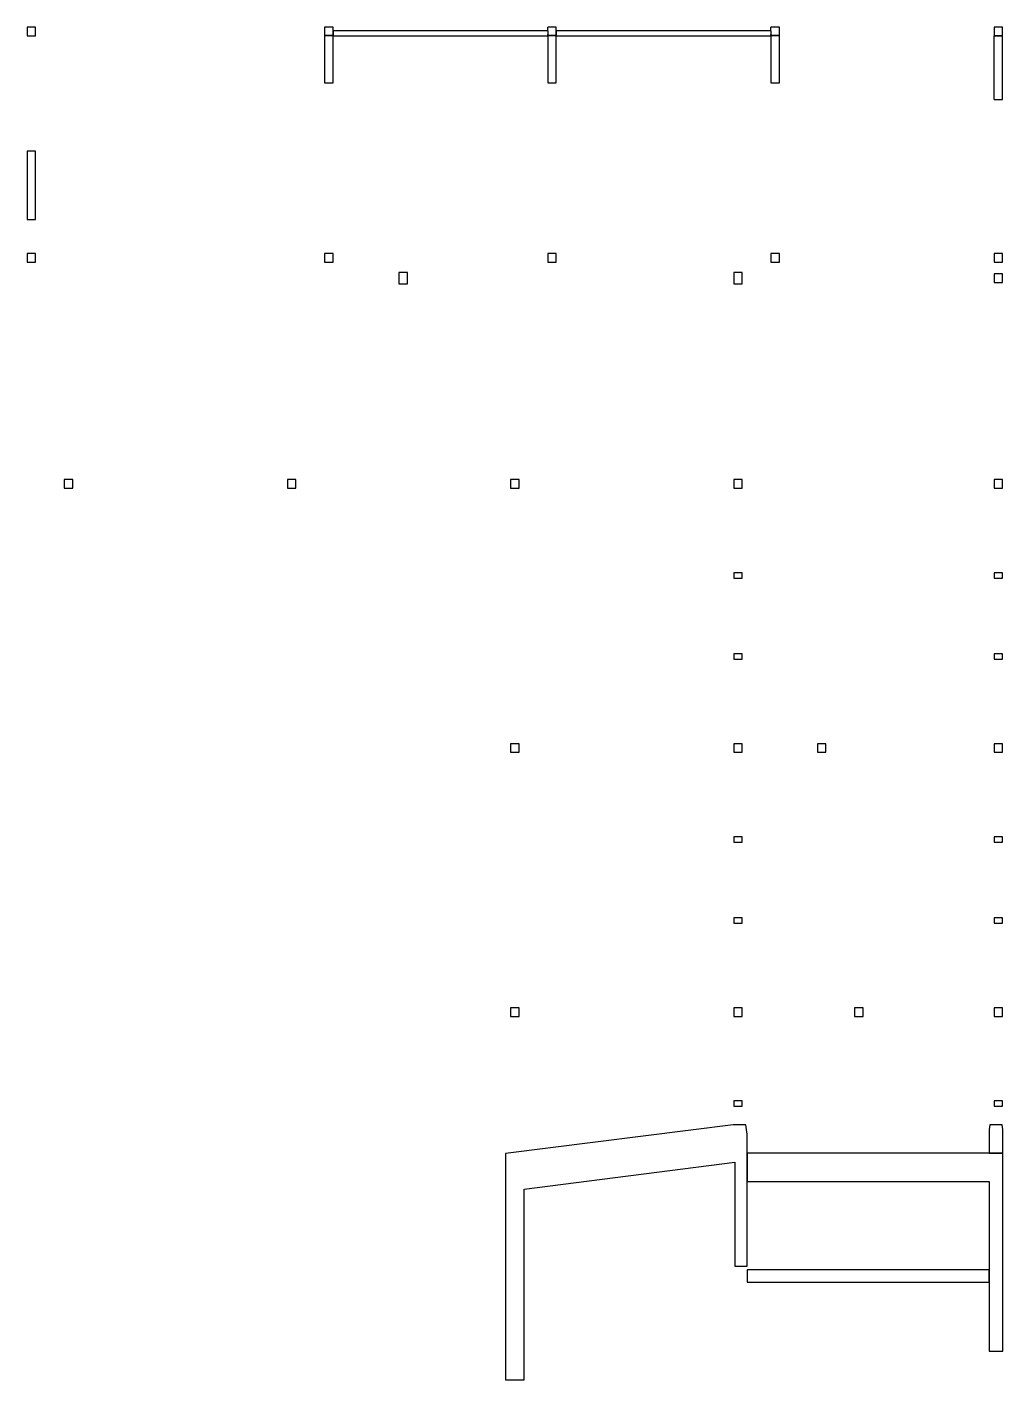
# Model space of a CAD drawing. Extents: x -1579 to 1253, y -951 to 934.
# Drawn here: x -365 to 264, y -951 to -79 of the extents above; entities that cross this region are included whole.
import ezdxf

# ---------------------------------------------------------------- set-up
doc = ezdxf.new("R2010")
doc.units = 0
doc.header["$MEASUREMENT"] = 0
doc.layers.add('SECTIONCUTEDGES', color=7, linetype='CONTINUOUS')

msp = doc.modelspace()

# ---------------------------------------------------------------- linework, layer by layer
at = {"layer": 'SECTIONCUTEDGES'}
for p, q in [((-365.39, -78.69), (-365.39, -84.26)), ((-359.89, -78.69), (-365.39, -78.69)), ((-365.39, -84.26), (-359.89, -84.26)), ((-359.89, -84.26), (-359.89, -78.69)), ((-173.39, -78.69), (-173.39, -84.2)), ((-167.89, -78.69), (-173.39, -78.69)), ((-173.39, -84.2), (-167.94, -84.2)), ((-167.89, -84.2), (-173.39, -84.2)), ((-173.39, -84.2), (-173.39, -114.67)), ((-167.89, -81.22), (-167.94, -84.18)), ((-167.94, -84.2), (-167.89, -81.22)), ((-167.94, -84.26), (-167.94, -84.18)), ((-167.94, -84.26), (-29.35, -84.26)), ((-167.89, -81.22), (-167.89, -78.69)), ((-29.39, -81.22), (-167.89, -81.22)), ((-167.89, -114.67), (-167.89, -84.2)), ((-23.89, -78.69), (-29.39, -78.69)), ((-29.39, -81.22), (-29.39, -78.69)), ((-29.39, -81.22), (-29.36, -83.4)), ((-29.39, -81.22), (-29.35, -84.2)), ((-29.39, -84.2), (-29.39, -114.67)), ((-23.89, -84.2), (-29.39, -84.2)), ((-29.35, -84.26), (-29.36, -83.4)), ((-29.35, -84.2), (-23.94, -84.2)), ((-23.89, -81.22), (-23.94, -84.18)), ((-23.94, -84.2), (-23.89, -81.22)), ((-23.94, -84.26), (-23.94, -84.18)), ((-23.94, -84.26), (114.65, -84.26)), ((-23.89, -81.22), (-23.89, -78.69)), ((114.61, -81.22), (-23.89, -81.22)), ((-23.89, -114.67), (-23.89, -84.2)), ((120.11, -78.69), (114.61, -78.69)), ((114.61, -81.22), (114.61, -78.69)), ((114.61, -81.22), (114.64, -83.4)), ((114.61, -81.22), (114.65, -84.2)), ((120.11, -84.2), (114.61, -84.2)), ((114.61, -84.2), (114.61, -114.67)), ((114.65, -84.26), (114.64, -83.4)), ((114.65, -84.2), (120.11, -84.2)), ((120.11, -84.2), (120.11, -78.69)), ((120.11, -114.67), (120.11, -84.2)), ((264.11, -78.69), (258.61, -78.69)), ((258.61, -78.69), (258.61, -84.26)), ((258.61, -125.32), (258.61, -84.26)), ((264.11, -84.26), (258.61, -84.26)), ((258.61, -84.26), (264.11, -84.26)), ((264.11, -84.26), (264.11, -78.69)), ((264.11, -125.32), (264.11, -84.26)), ((-173.39, -114.67), (-167.89, -114.67)), ((-29.39, -114.67), (-23.89, -114.67)), ((114.61, -114.67), (120.11, -114.67)), ((258.61, -125.32), (264.11, -125.32)), ((-359.89, -158.77), (-365.39, -158.77)), ((-365.39, -158.77), (-365.39, -202.87)), ((-359.89, -202.87), (-359.89, -158.77)), ((-365.39, -202.87), (-359.89, -202.87)), ((-365.39, -224.67), (-365.39, -230.25)), ((-359.89, -224.67), (-365.39, -224.67)), ((-359.89, -230.25), (-359.89, -224.67)), ((-173.39, -224.67), (-173.39, -230.25)), ((-167.89, -224.67), (-173.39, -224.67)), ((-167.89, -230.25), (-167.89, -224.67)), ((-29.39, -224.67), (-29.39, -230.25)), ((-23.89, -224.67), (-29.39, -224.67)), ((-23.89, -230.25), (-23.89, -224.67)), ((114.61, -224.67), (114.61, -230.25)), ((120.11, -224.67), (114.61, -224.67)), ((120.11, -230.25), (120.11, -224.67)), ((264.11, -224.67), (258.61, -224.67)), ((258.61, -224.67), (258.61, -230.25)), ((264.11, -230.25), (264.11, -224.67)), ((-365.39, -230.25), (-359.89, -230.25)), ((-173.39, -230.25), (-167.89, -230.25)), ((-29.39, -230.25), (-23.89, -230.25)), ((114.61, -230.25), (120.11, -230.25)), ((258.61, -230.25), (264.11, -230.25)), ((-125.39, -236.97), (-125.39, -244.32)), ((-119.89, -236.97), (-125.39, -236.97)), ((-125.39, -244.32), (-119.89, -244.32)), ((-119.89, -244.32), (-119.89, -236.97)), ((96.11, -236.97), (90.61, -236.97)), ((90.61, -236.97), (90.61, -244.32)), ((90.61, -244.32), (96.11, -244.32)), ((96.11, -244.32), (96.11, -236.97)), ((258.61, -237.85), (258.61, -243.43)), ((264.11, -237.85), (258.61, -237.85)), ((258.61, -243.43), (264.11, -243.43)), ((264.11, -243.43), (264.11, -237.85)), ((-335.89, -370.66), (-341.39, -370.66)), ((-341.39, -370.66), (-341.39, -376.24)), ((-335.89, -376.24), (-335.89, -370.66)), ((-191.89, -370.66), (-197.39, -370.66)), ((-197.39, -370.66), (-197.39, -376.24)), ((-191.89, -376.24), (-191.89, -370.66)), ((-53.39, -370.66), (-53.39, -376.24)), ((-47.89, -370.66), (-53.39, -370.66)), ((-47.89, -376.24), (-47.89, -370.66)), ((96.11, -370.66), (90.61, -370.66)), ((90.61, -370.66), (90.61, -376.24)), ((96.11, -376.24), (96.11, -370.66)), ((258.61, -370.66), (258.61, -376.24)), ((264.11, -370.66), (258.61, -370.66)), ((264.11, -376.24), (264.11, -370.66)), ((-341.39, -376.24), (-335.89, -376.24)), ((-197.39, -376.24), (-191.89, -376.24)), ((-53.39, -376.24), (-47.89, -376.24)), ((90.61, -376.24), (96.11, -376.24)), ((258.61, -376.24), (264.11, -376.24)), ((96.11, -430.73), (90.61, -430.73)), ((90.61, -430.73), (90.61, -434.28)), ((90.61, -434.28), (96.11, -434.28)), ((96.11, -434.28), (96.11, -430.73)), ((264.11, -430.73), (258.61, -430.73)), ((258.61, -430.73), (258.61, -434.28)), ((258.61, -434.28), (264.11, -434.28)), ((264.11, -434.28), (264.11, -430.73)), ((96.11, -482.94), (90.61, -482.94)), ((90.61, -482.94), (90.61, -486.49)), ((90.61, -486.49), (96.11, -486.49)), ((96.11, -486.49), (96.11, -482.94)), ((264.11, -482.94), (258.61, -482.94)), ((258.61, -482.94), (258.61, -486.49)), ((258.61, -486.49), (264.11, -486.49)), ((264.11, -486.49), (264.11, -482.94)), ((-47.89, -540.98), (-53.39, -540.98)), ((-53.39, -540.98), (-53.39, -546.55)), ((-47.89, -546.55), (-47.89, -540.98)), ((96.11, -540.98), (90.61, -540.98)), ((90.61, -540.98), (90.61, -546.55)), ((96.11, -546.55), (96.11, -540.98)), ((150.11, -540.98), (144.61, -540.98)), ((144.61, -540.98), (144.61, -546.55)), ((150.11, -546.55), (150.11, -540.98)), ((258.61, -540.98), (258.61, -546.55)), ((264.11, -540.98), (258.61, -540.98)), ((264.11, -546.55), (264.11, -540.98)), ((-53.39, -546.55), (-47.89, -546.55)), ((90.61, -546.55), (96.11, -546.55)), ((144.61, -546.55), (150.11, -546.55)), ((258.61, -546.55), (264.11, -546.55)), ((96.11, -601.04), (90.61, -601.04)), ((90.61, -601.04), (90.61, -604.59)), ((96.11, -604.59), (96.11, -601.04)), ((264.11, -601.04), (258.61, -601.04)), ((258.61, -601.04), (258.61, -604.59)), ((264.11, -604.59), (264.11, -601.04)), ((90.61, -604.59), (96.11, -604.59)), ((258.61, -604.59), (264.11, -604.59)), ((96.11, -653.26), (90.61, -653.26)), ((90.61, -653.26), (90.61, -656.8)), ((96.11, -656.8), (96.11, -653.26)), ((264.11, -653.26), (258.61, -653.26)), ((258.61, -653.26), (258.61, -656.8)), ((264.11, -656.8), (264.11, -653.26)), ((90.61, -656.8), (96.11, -656.8)), ((258.61, -656.8), (264.11, -656.8)), ((-47.89, -711.29), (-53.39, -711.29)), ((-53.39, -711.29), (-53.39, -716.87)), ((-47.89, -716.87), (-47.89, -711.29)), ((96.11, -711.29), (90.61, -711.29)), ((90.61, -711.29), (90.61, -716.87)), ((96.11, -716.87), (96.11, -711.29)), ((174.11, -711.29), (168.61, -711.29)), ((168.61, -711.29), (168.61, -716.87)), ((174.11, -716.87), (174.11, -711.29)), ((258.61, -711.29), (258.61, -716.87)), ((264.11, -711.29), (258.61, -711.29)), ((264.11, -716.87), (264.11, -711.29)), ((-53.39, -716.87), (-47.89, -716.87)), ((90.61, -716.87), (96.11, -716.87)), ((168.61, -716.87), (174.11, -716.87)), ((258.61, -716.87), (264.11, -716.87)), ((96.11, -771.36), (90.61, -771.36)), ((90.61, -771.36), (90.61, -774.91)), ((90.61, -774.91), (96.11, -774.91)), ((96.11, -774.91), (96.11, -771.36)), ((264.11, -771.36), (258.61, -771.36)), ((258.61, -771.36), (258.61, -774.91)), ((258.61, -774.91), (264.11, -774.91)), ((264.11, -774.91), (264.11, -771.36)), ((90.36, -786.82), (-56.64, -805.44)), ((98.36, -786.82), (90.36, -786.82)), ((99.36, -792.9), (98.36, -786.82)), ((99.36, -878.06), (99.36, -792.9)), ((255.86, -786.82), (255.36, -789.86)), ((255.36, -789.86), (255.36, -805.06)), ((263.86, -786.82), (255.86, -786.82)), ((264.36, -789.86), (263.86, -786.82)), ((264.36, -805.06), (264.36, -789.86)), ((-56.64, -805.44), (-56.64, -951.43)), ((-44.64, -828.26), (91.38, -811.02)), ((91.38, -811.02), (91.36, -878.06)), ((264.36, -805.06), (99.36, -805.06)), ((99.36, -805.06), (99.36, -823.31)), ((255.36, -805.06), (264.36, -805.06)), ((264.36, -932.8), (264.36, -805.06)), ((-44.64, -951.43), (-44.64, -828.26)), ((99.36, -823.31), (255.36, -823.31)), ((255.36, -823.31), (255.36, -932.8)), ((91.36, -878.06), (99.36, -878.06)), ((255.36, -880.35), (99.36, -880.35)), ((99.36, -880.35), (99.36, -888.46)), ((255.36, -888.46), (255.36, -880.35)), ((99.36, -888.46), (255.36, -888.46)), ((255.36, -932.8), (264.36, -932.8)), ((-56.64, -951.43), (-44.64, -951.43))]:
    msp.add_line(p, q, dxfattribs=at)

doc.saveas('drawing.dxf')
